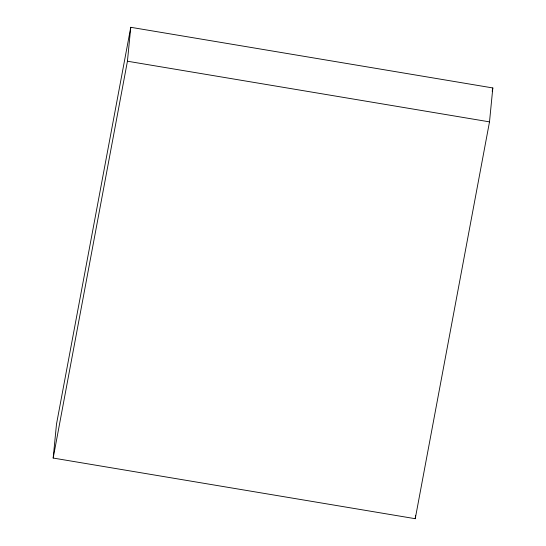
<?xml version="1.0" encoding="UTF-8"?>
<svg xmlns="http://www.w3.org/2000/svg" width="546" height="546" viewBox="0 0 546 546"><rect width="100%" height="100%" fill="white"/><g stroke="black" fill="none" stroke-linecap="round" stroke-linejoin="round"><path stroke-width="0.82" d="M53.174 458.053L56.497 424.133L130.76 27.3L492.826 87.947L489.503 121.867L415.24 518.7L53.174 458.053L127.436 61.22L130.76 27.3M415.24 518.7L415.574 515.308M492.199 91.291L492.826 87.947M127.436 61.22L489.503 121.867"/></g></svg>
